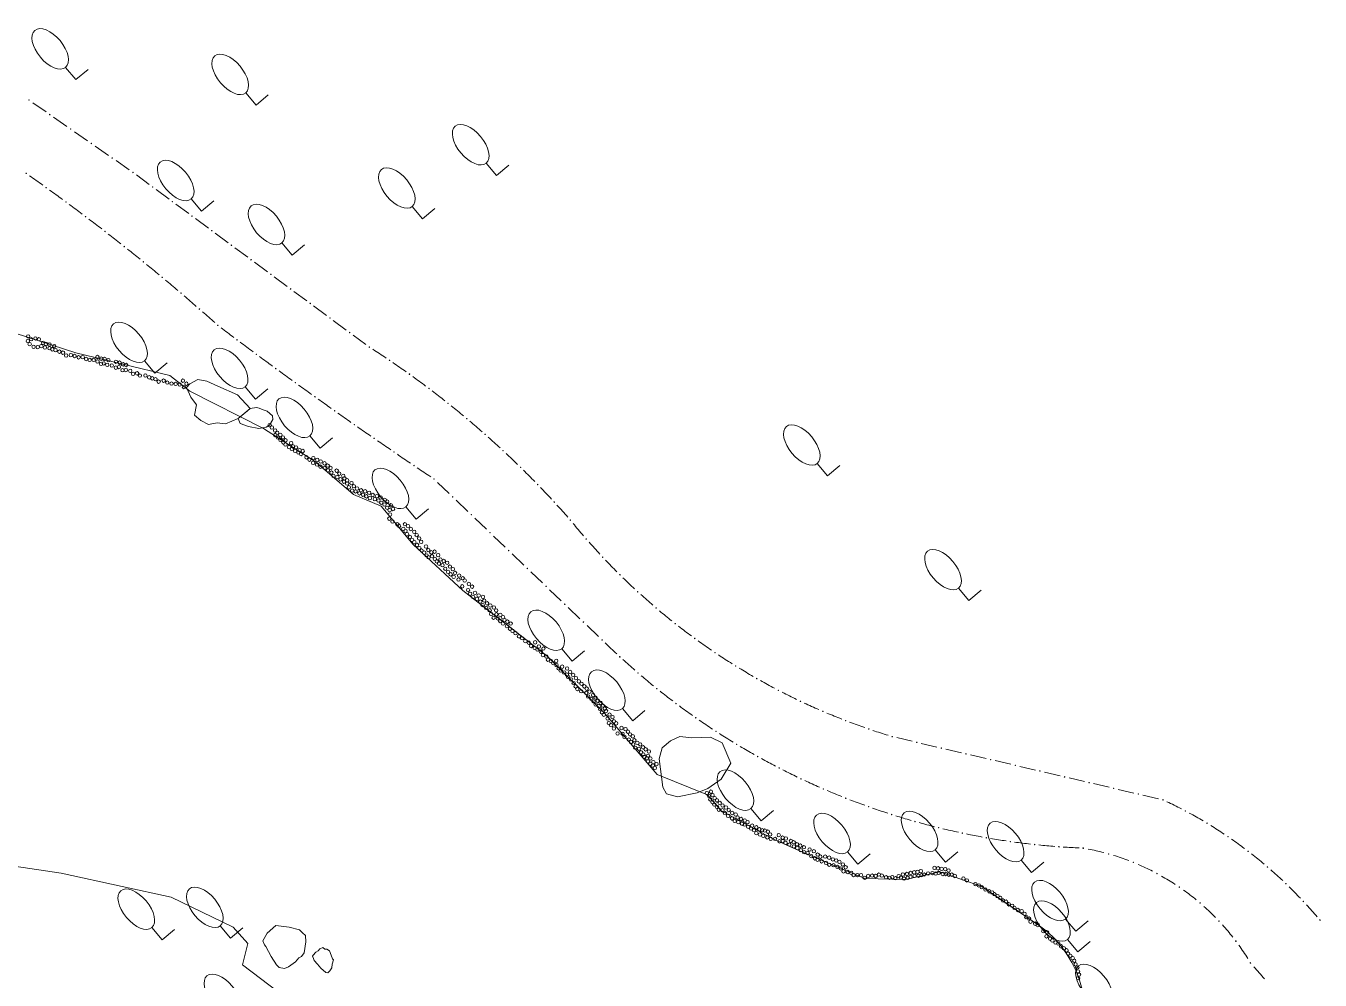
# Model space of a CAD drawing. Header units: metres. Extents: x -10443 to -4073, y -33280 to -26846.
# Drawn here: x -7841.18 to -7800.88, y -29475.25 to -29445.53 of the extents above; entities that cross this region are included whole.
import ezdxf

# ---------------------------------------------------------------- set-up
doc = ezdxf.new("R2010")
doc.units = ezdxf.units.M
doc.header["$MEASUREMENT"] = 0
doc.linetypes.add('CONTINUOUS_1', pattern=[0])
doc.linetypes.add('CONTINUOUS_2', pattern=[0])
for name, color, linetype, lineweight in [('園路', 241, 'CONTINUOUS_2', 18), ('木', 254, 'CONTINUOUS_2', 18), ('木材', 241, 'CONTINUOUS_2', 18), ('石', 241, 'CONTINUOUS_2', 18), ('護岸', 241, 'CONTINUOUS_2', 18)]:
    doc.layers.add(name, color=color, linetype=linetype, lineweight=lineweight)

msp = doc.modelspace()

# ---------------------------------------------------------------- hatches: boundary and pattern name
at = {"layer": '園路', "linetype": 'CONTINUOUS_1', "lineweight": 18}
for points in [[(-7841.077, -29447.844, 1), (-7841.092, -29447.844, 1)], [(-7840.429, -29448.295, 1), (-7840.444, -29448.295, 1)], [(-7839.782, -29448.746, 1), (-7839.797, -29448.746, 1)], [(-7839.134, -29449.197, 1), (-7839.149, -29449.197, 1)], [(-7838.487, -29449.648, 1), (-7838.502, -29449.648, 1)], [(-7841.166, -29450.129, 1), (-7841.181, -29450.129, 1)], [(-7837.839, -29450.099, 1), (-7837.854, -29450.099, 1)], [(-7840.544, -29450.57, 1), (-7840.559, -29450.57, 1)], [(-7837.226, -29450.553, 1), (-7837.241, -29450.553, 1)], [(-7839.928, -29451.018, 1), (-7839.943, -29451.018, 1)], [(-7836.613, -29451.006, 1), (-7836.628, -29451.006, 1)], [(-7839.317, -29451.473, 1), (-7839.332, -29451.473, 1)], [(-7836, -29451.459, 1), (-7836.015, -29451.459, 1)], [(-7838.712, -29451.936, 1), (-7838.727, -29451.936, 1)], [(-7835.386, -29451.912, 1), (-7835.401, -29451.912, 1)], [(-7838.112, -29452.406, 1), (-7838.127, -29452.406, 1)], [(-7834.773, -29452.365, 1), (-7834.788, -29452.365, 1)], [(-7837.518, -29452.882, 1), (-7837.533, -29452.882, 1)], [(-7834.16, -29452.818, 1), (-7834.175, -29452.818, 1)], [(-7833.547, -29453.271, 1), (-7833.562, -29453.271, 1)], [(-7836.93, -29453.366, 1), (-7836.945, -29453.366, 1)], [(-7832.934, -29453.724, 1), (-7832.949, -29453.724, 1)], [(-7836.347, -29453.857, 1), (-7836.362, -29453.857, 1)], [(-7835.77, -29454.354, 1), (-7835.785, -29454.354, 1)], [(-7832.32, -29454.178, 1), (-7832.335, -29454.178, 1)], [(-7835.199, -29454.859, 1), (-7835.214, -29454.859, 1)], [(-7831.707, -29454.631, 1), (-7831.722, -29454.631, 1)], [(-7834.599, -29455.311, 1), (-7834.614, -29455.311, 1)], [(-7831.094, -29455.084, 1), (-7831.109, -29455.084, 1)], [(-7833.997, -29455.76, 1), (-7834.012, -29455.76, 1)], [(-7830.481, -29455.537, 1), (-7830.496, -29455.537, 1)], [(-7829.851, -29455.95, 1), (-7829.866, -29455.95, 1)], [(-7833.392, -29456.205, 1), (-7833.407, -29456.205, 1)], [(-7829.232, -29456.38, 1), (-7829.247, -29456.38, 1)], [(-7832.785, -29456.647, 1), (-7832.8, -29456.647, 1)], [(-7828.624, -29456.826, 1), (-7828.639, -29456.826, 1)], [(-7832.175, -29457.085, 1), (-7832.19, -29457.085, 1)], [(-7828.029, -29457.287, 1), (-7828.044, -29457.287, 1)], [(-7831.563, -29457.52, 1), (-7831.578, -29457.52, 1)], [(-7827.445, -29457.763, 1), (-7827.46, -29457.763, 1)], [(-7830.948, -29457.952, 1), (-7830.963, -29457.952, 1)], [(-7830.331, -29458.38, 1), (-7830.346, -29458.38, 1)], [(-7826.874, -29458.255, 1), (-7826.889, -29458.255, 1)], [(-7829.712, -29458.805, 1), (-7829.727, -29458.805, 1)], [(-7826.315, -29458.761, 1), (-7826.33, -29458.761, 1)], [(-7829.09, -29459.226, 1), (-7829.105, -29459.226, 1)], [(-7825.771, -29459.281, 1), (-7825.786, -29459.281, 1)], [(-7828.465, -29459.643, 1), (-7828.48, -29459.643, 1)], [(-7827.884, -29460.201, 1), (-7827.899, -29460.201, 1)], [(-7825.239, -29459.816, 1), (-7825.254, -29459.816, 1)], [(-7824.722, -29460.364, 1), (-7824.737, -29460.364, 1)], [(-7827.302, -29460.758, 1), (-7827.317, -29460.758, 1)], [(-7824.219, -29460.925, 1), (-7824.234, -29460.925, 1)], [(-7826.72, -29461.315, 1), (-7826.735, -29461.315, 1)], [(-7823.727, -29461.512, 1), (-7823.742, -29461.512, 1)], [(-7826.139, -29461.872, 1), (-7826.154, -29461.872, 1)], [(-7823.213, -29462.08, 1), (-7823.228, -29462.08, 1)], [(-7825.557, -29462.43, 1), (-7825.572, -29462.43, 1)], [(-7822.678, -29462.628, 1), (-7822.693, -29462.628, 1)], [(-7824.976, -29462.987, 1), (-7824.991, -29462.987, 1)], [(-7822.123, -29463.156, 1), (-7822.138, -29463.156, 1)], [(-7824.394, -29463.544, 1), (-7824.409, -29463.544, 1)], [(-7821.548, -29463.663, 1), (-7821.563, -29463.663, 1)], [(-7823.812, -29464.102, 1), (-7823.827, -29464.102, 1)], [(-7820.955, -29464.148, 1), (-7820.97, -29464.148, 1)], [(-7820.344, -29464.611, 1), (-7820.359, -29464.611, 1)], [(-7823.231, -29464.659, 1), (-7823.246, -29464.659, 1)], [(-7822.68, -29465.182, 1), (-7822.695, -29465.182, 1)], [(-7819.717, -29465.05, 1), (-7819.732, -29465.05, 1)], [(-7822.113, -29465.686, 1), (-7822.128, -29465.686, 1)], [(-7819.073, -29465.466, 1), (-7819.088, -29465.466, 1)], [(-7821.529, -29466.171, 1), (-7821.544, -29466.171, 1)], [(-7818.414, -29465.857, 1), (-7818.429, -29465.857, 1)], [(-7817.742, -29466.224, 1), (-7817.757, -29466.224, 1)], [(-7820.93, -29466.636, 1), (-7820.945, -29466.636, 1)], [(-7817.055, -29466.565, 1), (-7817.07, -29466.565, 1)], [(-7816.357, -29466.88, 1), (-7816.372, -29466.88, 1)], [(-7820.315, -29467.08, 1), (-7820.33, -29467.08, 1)], [(-7815.647, -29467.169, 1), (-7815.662, -29467.169, 1)], [(-7814.927, -29467.431, 1), (-7814.942, -29467.431, 1)], [(-7819.685, -29467.504, 1), (-7819.7, -29467.504, 1)], [(-7814.198, -29467.666, 1), (-7814.213, -29467.666, 1)], [(-7813.432, -29467.845, 1), (-7813.447, -29467.845, 1)], [(-7819.042, -29467.907, 1), (-7819.057, -29467.907, 1)], [(-7812.665, -29468.024, 1), (-7812.68, -29468.024, 1)], [(-7811.899, -29468.203, 1), (-7811.914, -29468.203, 1)], [(-7818.385, -29468.287, 1), (-7818.4, -29468.287, 1)], [(-7817.716, -29468.646, 1), (-7817.731, -29468.646, 1)], [(-7811.132, -29468.382, 1), (-7811.147, -29468.382, 1)], [(-7810.366, -29468.561, 1), (-7810.381, -29468.561, 1)], [(-7817.036, -29468.982, 1), (-7817.051, -29468.982, 1)], [(-7809.599, -29468.74, 1), (-7809.614, -29468.74, 1)], [(-7808.833, -29468.919, 1), (-7808.848, -29468.919, 1)], [(-7816.344, -29469.295, 1), (-7816.359, -29469.295, 1)], [(-7808.066, -29469.098, 1), (-7808.081, -29469.098, 1)], [(-7807.3, -29469.277, 1), (-7807.315, -29469.277, 1)], [(-7806.533, -29469.456, 1), (-7806.548, -29469.456, 1)], [(-7815.643, -29469.585, 1), (-7815.658, -29469.585, 1)], [(-7814.932, -29469.85, 1), (-7814.947, -29469.85, 1)], [(-7805.767, -29469.635, 1), (-7805.782, -29469.635, 1)], [(-7814.213, -29470.093, 1), (-7814.228, -29470.093, 1)], [(-7805.072, -29469.98, 1), (-7805.087, -29469.98, 1)], [(-7813.486, -29470.31, 1), (-7813.501, -29470.31, 1)], [(-7812.752, -29470.504, 1), (-7812.767, -29470.504, 1)], [(-7812.012, -29470.672, 1), (-7812.027, -29470.672, 1)], [(-7804.396, -29470.362, 1), (-7804.411, -29470.362, 1)], [(-7811.267, -29470.816, 1), (-7811.282, -29470.816, 1)], [(-7810.518, -29470.935, 1), (-7810.533, -29470.935, 1)], [(-7809.764, -29471.028, 1), (-7809.779, -29471.028, 1)], [(-7803.744, -29470.782, 1), (-7803.759, -29470.782, 1)], [(-7809.009, -29471.097, 1), (-7809.024, -29471.097, 1)], [(-7808.251, -29471.14, 1), (-7808.266, -29471.14, 1)], [(-7807.457, -29471.32, 1), (-7807.472, -29471.32, 1)], [(-7803.115, -29471.236, 1), (-7803.13, -29471.236, 1)], [(-7806.687, -29471.584, 1), (-7806.702, -29471.584, 1)], [(-7802.513, -29471.725, 1), (-7802.528, -29471.725, 1)], [(-7805.95, -29471.931, 1), (-7805.965, -29471.931, 1)], [(-7801.938, -29472.247, 1), (-7801.953, -29472.247, 1)], [(-7805.255, -29472.354, 1), (-7805.27, -29472.354, 1)], [(-7804.609, -29472.85, 1), (-7804.624, -29472.85, 1)], [(-7801.394, -29472.8, 1), (-7801.409, -29472.8, 1)], [(-7804.02, -29473.413, 1), (-7804.035, -29473.413, 1)], [(-7800.88, -29473.381, 1), (-7800.895, -29473.381, 1)], [(-7803.496, -29474.036, 1), (-7803.511, -29474.036, 1)], [(-7803.042, -29474.711, 1), (-7803.057, -29474.711, 1)]]:
    msp.add_hatch(color=241, dxfattribs=at).paths.add_polyline_path(points, flags=0)

# ---------------------------------------------------------------- linework, layer by layer
at = {"layer": '園路', "color": 1, "linetype": 'CONTINUOUS_1', "lineweight": 18}
for p, q in [((-7840.556, -29448.212), (-7840.966, -29447.926)), ((-7839.908, -29448.663), (-7840.318, -29448.378)), ((-7839.261, -29449.115), (-7839.671, -29448.829)), ((-7838.613, -29449.566), (-7839.023, -29449.28)), ((-7837.965, -29450.017), (-7838.376, -29449.731)), ((-7837.339, -29450.475), (-7837.741, -29450.177)), ((-7836.726, -29450.928), (-7837.128, -29450.631)), ((-7836.113, -29451.381), (-7836.515, -29451.084)), ((-7835.499, -29451.834), (-7835.902, -29451.537)), ((-7834.886, -29452.287), (-7835.288, -29451.99)), ((-7834.273, -29452.74), (-7834.675, -29452.443)), ((-7833.66, -29453.193), (-7834.062, -29452.896)), ((-7833.047, -29453.646), (-7833.449, -29453.349)), ((-7832.433, -29454.1), (-7832.836, -29453.802)), ((-7831.82, -29454.553), (-7832.222, -29454.255)), ((-7831.207, -29455.006), (-7831.609, -29454.709)), ((-7830.594, -29455.459), (-7830.996, -29455.162)), ((-7828.002, -29460.095), (-7828.363, -29459.749)), ((-7827.42, -29460.652), (-7827.781, -29460.306)), ((-7826.838, -29461.209), (-7827.199, -29460.864)), ((-7826.257, -29461.767), (-7826.618, -29461.421)), ((-7825.675, -29462.324), (-7826.036, -29461.978)), ((-7825.093, -29462.881), (-7825.454, -29462.536)), ((-7824.512, -29463.439), (-7824.873, -29463.093)), ((-7823.93, -29463.996), (-7824.291, -29463.65)), ((-7823.348, -29464.553), (-7823.709, -29464.207)), ((-7813.579, -29467.812), (-7814.066, -29467.698)), ((-7812.812, -29467.991), (-7813.299, -29467.877)), ((-7812.046, -29468.17), (-7812.533, -29468.056)), ((-7811.279, -29468.349), (-7811.766, -29468.235)), ((-7810.513, -29468.528), (-7811, -29468.414)), ((-7809.746, -29468.707), (-7810.233, -29468.594)), ((-7808.98, -29468.886), (-7809.467, -29468.773)), ((-7808.213, -29469.065), (-7808.7, -29468.952)), ((-7807.447, -29469.244), (-7807.934, -29469.131)), ((-7806.68, -29469.424), (-7807.167, -29469.31)), ((-7805.914, -29469.603), (-7806.401, -29469.489))]:
    msp.add_line(p, q, dxfattribs=at)
for centre in [(-7841.084, -29447.844), (-7840.437, -29448.295), (-7839.789, -29448.746), (-7839.142, -29449.197), (-7838.494, -29449.648), (-7841.173, -29450.129), (-7837.847, -29450.099), (-7840.552, -29450.57), (-7837.234, -29450.553), (-7839.936, -29451.018), (-7836.62, -29451.006), (-7839.325, -29451.473), (-7836.007, -29451.459), (-7838.72, -29451.936), (-7835.394, -29451.912), (-7838.12, -29452.406), (-7834.781, -29452.365), (-7837.526, -29452.882), (-7834.168, -29452.818), (-7833.554, -29453.271), (-7836.937, -29453.366), (-7832.941, -29453.724), (-7836.354, -29453.857), (-7835.777, -29454.354), (-7832.328, -29454.178), (-7835.206, -29454.859), (-7831.715, -29454.631), (-7834.607, -29455.311), (-7831.101, -29455.084), (-7834.004, -29455.76), (-7830.488, -29455.537), (-7829.858, -29455.95), (-7833.4, -29456.205), (-7829.239, -29456.38), (-7832.792, -29456.647), (-7828.632, -29456.826), (-7832.183, -29457.085), (-7828.036, -29457.287), (-7831.57, -29457.52), (-7827.452, -29457.763), (-7830.956, -29457.952), (-7830.339, -29458.38), (-7826.881, -29458.255), (-7829.719, -29458.805), (-7826.323, -29458.761), (-7829.097, -29459.226), (-7825.778, -29459.281), (-7828.473, -29459.643), (-7827.891, -29460.201), (-7825.247, -29459.816), (-7824.73, -29460.364), (-7827.31, -29460.758), (-7824.227, -29460.925), (-7826.728, -29461.315), (-7823.734, -29461.512), (-7826.146, -29461.872), (-7823.22, -29462.08), (-7825.565, -29462.43), (-7822.685, -29462.628), (-7824.983, -29462.987), (-7822.13, -29463.156), (-7824.401, -29463.544), (-7821.556, -29463.663), (-7823.82, -29464.102), (-7820.963, -29464.148), (-7820.352, -29464.611), (-7823.238, -29464.659), (-7822.688, -29465.182), (-7819.724, -29465.05), (-7822.121, -29465.686), (-7819.081, -29465.466), (-7821.537, -29466.171), (-7818.422, -29465.857), (-7817.749, -29466.224), (-7820.937, -29466.636), (-7817.063, -29466.565), (-7816.365, -29466.88), (-7820.322, -29467.08), (-7815.655, -29467.169), (-7814.935, -29467.431), (-7819.693, -29467.504), (-7814.206, -29467.666), (-7813.439, -29467.845), (-7819.049, -29467.907), (-7812.673, -29468.024), (-7811.906, -29468.203), (-7818.393, -29468.287), (-7817.724, -29468.646), (-7811.14, -29468.382), (-7810.373, -29468.561), (-7817.043, -29468.982), (-7809.607, -29468.74), (-7808.84, -29468.919), (-7816.352, -29469.295), (-7808.074, -29469.098), (-7807.307, -29469.277), (-7806.541, -29469.456), (-7815.65, -29469.585), (-7814.94, -29469.85), (-7805.774, -29469.635), (-7814.22, -29470.093), (-7805.079, -29469.98), (-7813.493, -29470.31), (-7812.76, -29470.504), (-7812.02, -29470.672), (-7804.404, -29470.362), (-7811.275, -29470.816), (-7810.525, -29470.935), (-7809.772, -29471.028), (-7803.751, -29470.782), (-7809.016, -29471.097), (-7808.258, -29471.14), (-7807.464, -29471.32), (-7803.123, -29471.236), (-7806.694, -29471.584), (-7802.52, -29471.725), (-7805.957, -29471.931), (-7801.946, -29472.247), (-7805.262, -29472.354), (-7804.616, -29472.85), (-7801.401, -29472.8), (-7804.028, -29473.413), (-7800.888, -29473.381), (-7803.503, -29474.036), (-7803.049, -29474.711)]:
    msp.add_circle(centre, 0.0075, dxfattribs=at)
for centre, radius, start, end in [((-7878.085, -29502.831), 64.343, 54.43095, 54.87619), ((-7878.085, -29502.831), 64.343, 53.75255, 54.19779), ((-7878.085, -29502.831), 64.343, 53.07416, 53.5194), ((-7878.085, -29502.831), 64.343, 52.39576, 52.841), ((-7878.085, -29502.831), 64.343, 51.71737, 52.16261), ((-7878.085, -29502.831), 64.343, 51.03897, 51.48421), ((-7878.085, -29502.831), 64.343, 50.36057, 50.80581), ((-7878.085, -29502.831), 64.343, 49.68218, 50.12742), ((-7878.085, -29502.831), 64.343, 49.00378, 49.44902), ((-7878.085, -29502.831), 64.343, 48.32539, 48.77063), ((-7754.865, -29348.925), 132.954, 232.87697, 233.09244), ((-7754.865, -29348.925), 132.954, 233.20063, 233.4161), ((-7846.119, -29480.033), 29.058, 56.2236, 57.2094), ((-7754.865, -29348.925), 132.954, 233.52429, 233.73976), ((-7846.119, -29480.033), 29.058, 54.7378, 55.7237), ((-7754.865, -29348.925), 132.954, 233.84794, 234.06342), ((-7846.119, -29480.033), 29.058, 53.2521, 54.238), ((-7754.865, -29348.925), 132.954, 234.1716, 234.38708), ((-7846.119, -29480.033), 29.058, 51.7664, 52.7523), ((-7754.865, -29348.925), 132.954, 234.49526, 234.71074), ((-7846.119, -29480.033), 29.058, 50.2807, 51.2665), ((-7754.865, -29348.925), 132.954, 234.81892, 235.0344), ((-7754.865, -29348.925), 132.954, 235.14258, 235.35805), ((-7846.119, -29480.033), 29.058, 48.7949, 49.7808), ((-7754.865, -29348.925), 132.954, 235.46624, 235.68171), ((-7846.119, -29480.033), 29.058, 47.3092, 48.2951), ((-7754.865, -29348.925), 132.954, 235.7899, 236.00537), ((-7846.119, -29480.033), 29.058, 45.8235, 46.8094), ((-7754.865, -29348.925), 132.954, 236.11356, 236.32903), ((-7846.119, -29480.033), 29.058, 44.3378, 45.3236), ((-7846.119, -29480.033), 29.058, 42.852, 43.8379), ((-7846.119, -29480.033), 29.058, 41.3663, 42.3522), ((-7808.289, -29448.05), 20.488, 219.3036, 220.7019), ((-7808.289, -29448.05), 20.488, 221.4464, 222.8446), ((-7808.289, -29448.05), 20.488, 223.5891, 224.9874), ((-7808.289, -29448.05), 20.488, 225.7319, 227.1302), ((-7808.289, -29448.05), 20.488, 227.8747, 229.273), ((-7808.289, -29448.05), 20.488, 230.0175, 231.4158), ((-7808.289, -29448.05), 20.488, 232.1603, 233.5585), ((-7807.354, -29448.497), 22.66, 225.8243, 227.0885), ((-7808.289, -29448.05), 20.488, 234.303, 235.7013), ((-7807.354, -29448.497), 22.66, 227.7432, 229.0074), ((-7808.289, -29448.05), 20.488, 236.4458, 237.8441), ((-7807.354, -29448.497), 22.66, 229.6621, 230.9263), ((-7808.289, -29448.05), 20.488, 238.5886, 239.9869), ((-7808.289, -29448.05), 20.488, 240.7314, 242.1297), ((-7807.354, -29448.497), 22.66, 231.581, 232.8453), ((-7808.289, -29448.05), 20.488, 242.8742, 244.2724), ((-7808.289, -29448.05), 20.488, 245.0169, 246.4152), ((-7807.354, -29448.497), 22.66, 233.5, 234.7642), ((-7808.289, -29448.05), 20.488, 247.1597, 248.558), ((-7807.354, -29448.497), 22.66, 235.4189, 236.6831), ((-7808.289, -29448.05), 20.488, 249.3025, 250.7008), ((-7807.354, -29448.497), 22.66, 237.3378, 238.6021), ((-7808.289, -29448.05), 20.488, 251.4453, 252.8436), ((-7807.354, -29448.497), 22.66, 239.2568, 240.521), ((-7807.354, -29448.497), 22.66, 241.1757, 242.4399), ((-7807.354, -29448.497), 22.66, 243.0946, 244.3588), ((-7807.354, -29448.497), 22.66, 245.0135, 246.2778), ((-7807.354, -29448.497), 22.66, 246.9325, 248.1967), ((-7807.354, -29448.497), 22.66, 248.8514, 250.1156), ((-7811.643, -29482.351), 14.005, 62.6127, 64.6582), ((-7807.354, -29448.497), 22.66, 250.7703, 252.0346), ((-7807.354, -29448.497), 22.66, 252.6893, 253.9535), ((-7811.643, -29482.351), 14.005, 59.438, 61.4836), ((-7807.354, -29448.497), 22.66, 254.6082, 255.8724), ((-7807.354, -29448.497), 22.66, 256.5271, 257.7913), ((-7811.643, -29482.351), 14.005, 56.2634, 58.3089), ((-7807.354, -29448.497), 22.66, 258.446, 259.7103), ((-7807.354, -29448.497), 22.66, 260.365, 261.6292), ((-7807.354, -29448.497), 22.66, 262.2839, 263.5481), ((-7807.354, -29448.497), 22.66, 264.2028, 265.467), ((-7811.643, -29482.351), 14.005, 53.0887, 55.1343), ((-7807.354, -29448.497), 22.66, 266.1217, 267.386), ((-7809.527, -29478.575), 7.542, 75.3227, 79.1209), ((-7809.527, -29478.575), 7.542, 69.1347, 72.9329), ((-7811.643, -29482.351), 14.005, 49.9141, 51.9596), ((-7809.527, -29478.575), 7.542, 62.9467, 66.7449), ((-7811.643, -29482.351), 14.005, 46.7394, 48.785), ((-7809.527, -29478.575), 7.542, 56.7587, 60.5569), ((-7809.527, -29478.575), 7.542, 50.5707, 54.3689), ((-7811.643, -29482.351), 14.005, 43.5648, 45.6103), ((-7809.527, -29478.575), 7.542, 44.3826, 48.1809), ((-7811.643, -29482.351), 14.005, 40.3901, 42.4357), ((-7809.527, -29478.575), 7.542, 38.1946, 41.9929), ((-7809.527, -29478.575), 7.542, 32.0066, 35.8048), ((-7813.067, -29483.85), 13.56, 39.5691, 41.6817)]:
    msp.add_arc(centre, radius, start, end, dxfattribs=at)
at = {"layer": '木', "color": 1, "linetype": 'CONTINUOUS_1', "lineweight": 18}
for p, q in [((-7839.623, -29447.209), (-7839.944, -29446.826)), ((-7839.24, -29446.888), (-7839.623, -29447.209)), ((-7834.016, -29448.004), (-7834.338, -29447.621)), ((-7833.633, -29447.682), (-7834.016, -29448.004)), ((-7826.526, -29450.193), (-7826.848, -29449.81)), ((-7826.143, -29449.872), (-7826.526, -29450.193)), ((-7835.714, -29451.307), (-7836.036, -29450.924)), ((-7835.331, -29450.986), (-7835.714, -29451.307)), ((-7828.828, -29451.542), (-7829.149, -29451.159)), ((-7828.444, -29451.221), (-7828.828, -29451.542)), ((-7832.886, -29452.675), (-7833.208, -29452.292)), ((-7832.503, -29452.354), (-7832.886, -29452.675)), ((-7837.166, -29456.346), (-7837.487, -29455.963)), ((-7836.783, -29456.025), (-7837.166, -29456.346)), ((-7834.034, -29457.158), (-7834.356, -29456.775)), ((-7833.651, -29456.836), (-7834.034, -29457.158)), ((-7832.017, -29458.684), (-7832.338, -29458.301)), ((-7831.634, -29458.363), (-7832.017, -29458.684)), ((-7816.217, -29459.546), (-7816.538, -29459.163)), ((-7815.834, -29459.225), (-7816.217, -29459.546)), ((-7829.027, -29460.895), (-7829.348, -29460.512)), ((-7828.644, -29460.574), (-7829.027, -29460.895)), ((-7811.817, -29463.426), (-7812.138, -29463.043)), ((-7811.434, -29463.105), (-7811.817, -29463.426)), ((-7824.175, -29465.312), (-7824.496, -29464.929)), ((-7823.792, -29464.991), (-7824.175, -29465.312)), ((-7822.287, -29467.177), (-7822.609, -29466.794)), ((-7821.904, -29466.856), (-7822.287, -29467.177)), ((-7818.282, -29470.291), (-7818.604, -29469.908)), ((-7817.899, -29469.97), (-7818.282, -29470.291)), ((-7815.274, -29471.64), (-7815.596, -29471.257)), ((-7814.891, -29471.319), (-7815.274, -29471.64)), ((-7812.548, -29471.572), (-7812.87, -29471.189)), ((-7812.165, -29471.25), (-7812.548, -29471.572)), ((-7809.871, -29471.894), (-7810.193, -29471.511)), ((-7809.488, -29471.572), (-7809.871, -29471.894)), ((-7808.488, -29473.729), (-7808.809, -29473.346)), ((-7808.105, -29473.408), (-7808.488, -29473.729)), ((-7836.942, -29473.998), (-7837.263, -29473.615)), ((-7836.559, -29473.676), (-7836.942, -29473.998)), ((-7834.806, -29473.942), (-7835.128, -29473.559)), ((-7834.423, -29473.62), (-7834.806, -29473.942)), ((-7808.426, -29474.364), (-7808.748, -29473.981)), ((-7808.043, -29474.042), (-7808.426, -29474.364))]:
    msp.add_line(p, q, dxfattribs=at)
for centre in [(-7840.426, -29446.251), (-7834.82, -29447.046), (-7827.33, -29449.236), (-7836.518, -29450.35), (-7829.631, -29450.584), (-7833.69, -29451.718), (-7837.969, -29455.389), (-7834.838, -29456.2), (-7832.82, -29457.727), (-7817.02, -29458.588), (-7829.83, -29459.938), (-7812.621, -29462.469), (-7824.979, -29464.354), (-7823.091, -29466.22), (-7819.086, -29469.334), (-7816.078, -29470.683), (-7813.352, -29470.614), (-7810.675, -29470.936), (-7835.61, -29472.984), (-7809.291, -29472.772), (-7837.745, -29473.04), (-7809.23, -29473.406), (-7807.922, -29475.381), (-7835.061, -29475.692)]:
    msp.add_ellipse(centre, major_axis=(-0.482, 0.575), ratio=0.533333, dxfattribs=at)
at = {"layer": '木材', "color": 4, "linetype": 'CONTINUOUS_2', "lineweight": 18}
for centre in [(-7841.123, -29455.35), (-7841.112, -29455.204), (-7841.018, -29455.293), (-7840.886, -29455.267), (-7840.777, -29455.292), (-7840.648, -29455.403), (-7841.065, -29455.447), (-7840.943, -29455.528), (-7840.813, -29455.54), (-7840.703, -29455.507), (-7840.591, -29455.55), (-7840.56, -29455.435), (-7840.448, -29455.574), (-7840.448, -29455.455), (-7840.36, -29455.606), (-7840.299, -29455.506), (-7840.259, -29455.634), (-7840.141, -29455.679), (-7840.027, -29455.709), (-7839.927, -29455.798), (-7839.783, -29455.789), (-7839.667, -29455.813), (-7839.54, -29455.855), (-7839.413, -29455.85), (-7839.305, -29455.908), (-7839.196, -29455.937), (-7839.073, -29455.936), (-7838.955, -29455.845), (-7838.952, -29455.987), (-7838.84, -29456.059), (-7838.837, -29455.898), (-7838.758, -29456.046), (-7838.73, -29455.908), (-7838.65, -29456.09), (-7838.612, -29455.943), (-7838.508, -29456.109), (-7838.383, -29456.177), (-7838.38, -29455.994), (-7838.286, -29456.159), (-7838.265, -29456.021), (-7838.158, -29456.075), (-7838.065, -29456.094), (-7838.173, -29456.259), (-7838.069, -29456.253), (-7837.933, -29456.276), (-7837.845, -29456.369), (-7837.722, -29456.354), (-7837.632, -29456.424), (-7837.461, -29456.421), (-7837.345, -29456.48), (-7837.248, -29456.511), (-7837.146, -29456.539), (-7837.049, -29456.613), (-7836.893, -29456.581), (-7836.292, -29456.584), (-7836.781, -29456.642), (-7836.649, -29456.673), (-7836.519, -29456.684), (-7836.392, -29456.701), (-7836.261, -29456.782), (-7836.183, -29456.676), (-7833.592, -29457.967), (-7833.524, -29458.041), (-7833.419, -29458.135), (-7833.359, -29458.205), (-7833.418, -29458.275), (-7833.331, -29458.355), (-7833.26, -29458.269), (-7833.256, -29458.427), (-7833.178, -29458.349), (-7833.167, -29458.502), (-7833.097, -29458.572), (-7833.096, -29458.439), (-7832.922, -29458.53), (-7832.868, -29458.627), (-7832.984, -29458.652), (-7832.901, -29458.707), (-7832.798, -29458.77), (-7832.768, -29458.662), (-7832.696, -29458.82), (-7832.659, -29458.746), (-7832.615, -29458.866), (-7832.562, -29458.774), (-7832.446, -29458.969), (-7832.354, -29459.041), (-7832.231, -29458.993), (-7832.11, -29459.047), (-7832.24, -29459.141), (-7832.117, -29459.196), (-7832.009, -29459.259), (-7832.002, -29459.1), (-7831.885, -29459.158), (-7831.877, -29459.301), (-7831.786, -29459.226), (-7831.777, -29459.375), (-7831.695, -29459.3), (-7831.668, -29459.444), (-7831.505, -29459.384), (-7831.607, -29459.547), (-7831.485, -29459.586), (-7831.424, -29459.478), (-7831.387, -29459.655), (-7831.299, -29459.546), (-7831.28, -29459.727), (-7831.263, -29459.623), (-7831.179, -29459.788), (-7831.177, -29459.687), (-7831.044, -29459.772), (-7831.126, -29459.904), (-7831.022, -29460.006), (-7830.971, -29459.871), (-7830.915, -29460.031), (-7830.871, -29459.939), (-7830.798, -29460.09), (-7830.747, -29459.994), (-7830.687, -29460.131), (-7830.616, -29460.027), (-7830.58, -29460.185), (-7830.494, -29460.072), (-7830.472, -29460.241), (-7830.383, -29460.142), (-7830.252, -29460.18), (-7830.134, -29460.22), (-7830.316, -29460.271), (-7830.205, -29460.315), (-7830.115, -29460.385), (-7830.016, -29460.439), (-7830.01, -29460.292), (-7829.932, -29460.539), (-7829.929, -29460.351), (-7829.853, -29460.615), (-7829.813, -29460.465), (-7829.752, -29460.581), (-7829.868, -29460.879), (-7829.845, -29460.75), (-7829.766, -29460.967), (-7829.617, -29461.055), (-7829.379, -29461.053), (-7829.562, -29461.109), (-7829.428, -29461.195), (-7829.36, -29461.263), (-7829.315, -29461.362), (-7829.283, -29461.112), (-7829.224, -29461.448), (-7829.195, -29461.202), (-7829.09, -29461.289), (-7829.013, -29461.391), (-7829.16, -29461.54), (-7829.086, -29461.612), (-7829.003, -29461.696), (-7828.937, -29461.495), (-7828.932, -29461.795), (-7828.873, -29461.6), (-7828.723, -29461.746), (-7828.652, -29461.854), (-7828.861, -29461.874), (-7828.781, -29461.937), (-7828.707, -29462.024), (-7828.644, -29462.082), (-7828.557, -29461.929), (-7828.535, -29462.05), (-7828.455, -29461.908), (-7828.448, -29462.135), (-7828.388, -29462.207), (-7828.344, -29462.017), (-7828.275, -29462.151), (-7828.173, -29462.197), (-7828.063, -29462.252), (-7828.315, -29462.28), (-7828.21, -29462.331), (-7828.124, -29462.44), (-7828.035, -29462.534), (-7827.978, -29462.372), (-7827.954, -29462.614), (-7827.888, -29462.451), (-7827.818, -29462.568), (-7827.691, -29462.653), (-7827.86, -29462.692), (-7827.711, -29462.777), (-7827.594, -29462.987), (-7827.579, -29462.734), (-7827.52, -29462.804), (-7827.388, -29462.912), (-7827.287, -29462.997), (-7827.413, -29463.104), (-7827.349, -29463.218), (-7827.255, -29463.321), (-7827.196, -29463.19), (-7827.137, -29463.377), (-7827.082, -29463.271), (-7827.032, -29463.461), (-7826.951, -29463.313), (-7826.909, -29463.43), (-7826.958, -29463.571), (-7826.849, -29463.659), (-7826.823, -29463.516), (-7826.74, -29463.735), (-7826.721, -29463.583), (-7826.693, -29463.85), (-7826.608, -29463.647), (-7826.539, -29463.737), (-7826.531, -29463.858), (-7826.408, -29463.873), (-7826.618, -29463.965), (-7826.489, -29463.986), (-7826.412, -29464.067), (-7826.325, -29464.143), (-7826.324, -29463.946), (-7826.28, -29464.037), (-7826.202, -29464.228), (-7826.19, -29464.086), (-7826.086, -29464.147), (-7826.109, -29464.305), (-7826.028, -29464.371), (-7825.935, -29464.446), (-7825.826, -29464.547), (-7825.727, -29464.603), (-7825.629, -29464.693), (-7825.523, -29464.742), (-7825.451, -29464.847), (-7825.342, -29464.904), (-7825.324, -29464.729), (-7825.253, -29464.954), (-7825.209, -29464.861), (-7825.15, -29465.021), (-7825.066, -29464.926), (-7825.083, -29465.129), (-7824.974, -29465.171), (-7824.924, -29465.272), (-7824.837, -29465.309), (-7824.758, -29465.378), (-7824.668, -29465.306), (-7824.659, -29465.441), (-7824.483, -29465.489), (-7824.591, -29465.542), (-7824.531, -29465.611), (-7824.425, -29465.669), (-7824.339, -29465.737), (-7824.33, -29465.546), (-7824.296, -29465.812), (-7824.235, -29465.655), (-7824.206, -29465.888), (-7824.141, -29465.746), (-7824.054, -29465.846), (-7824.124, -29466), (-7824.062, -29466.102), (-7824.01, -29466.183), (-7823.965, -29465.945), (-7823.89, -29466.254), (-7823.881, -29466.021), (-7823.793, -29466.1), (-7823.719, -29466.172), (-7823.632, -29466.266), (-7823.732, -29466.307), (-7823.672, -29466.418), (-7823.574, -29466.493), (-7823.516, -29466.374), (-7823.506, -29466.571), (-7823.443, -29466.452), (-7823.439, -29466.667), (-7823.376, -29466.546), (-7823.286, -29466.614), (-7823.214, -29466.7), (-7823.345, -29466.718), (-7823.299, -29466.809), (-7823.244, -29466.911), (-7823.185, -29466.984), (-7823.157, -29466.796), (-7823.117, -29466.866), (-7823.068, -29467.101), (-7823.01, -29466.981), (-7822.914, -29467.059), (-7823.033, -29467.246), (-7822.958, -29467.312), (-7822.872, -29467.415), (-7822.872, -29467.19), (-7822.801, -29467.252), (-7822.635, -29467.397), (-7822.512, -29467.434), (-7822.436, -29467.513), (-7822.757, -29467.569), (-7822.602, -29467.578), (-7822.543, -29467.675), (-7822.407, -29467.762), (-7822.367, -29467.599), (-7822.344, -29467.829), (-7822.282, -29467.658), (-7822.269, -29467.908), (-7822.232, -29467.779), (-7822.141, -29467.86), (-7822.052, -29467.909), (-7822.204, -29468.013), (-7822.093, -29468.044), (-7822.029, -29468.155), (-7821.962, -29468), (-7821.956, -29468.22), (-7821.92, -29468.296), (-7821.883, -29468.061), (-7821.807, -29468.263), (-7821.782, -29468.131), (-7821.852, -29468.338), (-7821.81, -29468.439), (-7821.734, -29468.347), (-7821.731, -29468.513), (-7821.666, -29468.566), (-7821.644, -29468.462), (-7821.597, -29468.642), (-7821.545, -29468.521), (-7819.979, -29469.425), (-7819.912, -29469.512), (-7819.851, -29469.382), (-7819.799, -29469.489), (-7819.871, -29469.623), (-7819.801, -29469.706), (-7819.744, -29469.783), (-7819.733, -29469.584), (-7819.664, -29469.65), (-7819.662, -29469.854), (-7819.577, -29469.731), (-7819.487, -29469.811), (-7819.382, -29469.874), (-7819.607, -29469.94), (-7819.489, -29469.961), (-7819.412, -29470.053), (-7819.314, -29470.132), (-7819.296, -29469.954), (-7819.195, -29470.211), (-7819.19, -29470.044), (-7819.112, -29470.291), (-7819.08, -29470.092), (-7819.02, -29470.185), (-7818.997, -29470.331), (-7818.911, -29470.232), (-7818.798, -29470.279), (-7818.71, -29470.329), (-7818.882, -29470.378), (-7818.797, -29470.404), (-7818.691, -29470.474), (-7818.599, -29470.531), (-7818.565, -29470.44), (-7818.509, -29470.582), (-7818.437, -29470.673), (-7818.436, -29470.492), (-7818.343, -29470.554), (-7818.321, -29470.714), (-7818.256, -29470.582), (-7818.169, -29470.592), (-7818.075, -29470.625), (-7818.006, -29470.711), (-7817.738, -29470.736), (-7818.222, -29470.756), (-7818.094, -29470.803), (-7817.988, -29470.85), (-7817.852, -29470.852), (-7817.714, -29470.927), (-7817.617, -29470.814), (-7817.616, -29470.92), (-7817.526, -29470.974), (-7817.518, -29470.839), (-7817.408, -29471.028), (-7817.359, -29470.916), (-7817.274, -29470.955), (-7817.268, -29471.085), (-7817.171, -29471.018), (-7817.16, -29471.141), (-7817.065, -29471.063), (-7816.954, -29471.111), (-7817.052, -29471.205), (-7816.948, -29471.267), (-7816.837, -29471.292), (-7816.779, -29471.181), (-7816.726, -29471.39), (-7816.647, -29471.235), (-7816.61, -29471.456), (-7816.531, -29471.497), (-7816.527, -29471.339), (-7816.441, -29471.405), (-7816.292, -29471.402), (-7816.168, -29471.436), (-7816.055, -29471.49), (-7815.948, -29471.523), (-7816.402, -29471.55), (-7816.264, -29471.596), (-7816.165, -29471.656), (-7816.033, -29471.672), (-7815.912, -29471.724), (-7815.85, -29471.565), (-7815.805, -29471.771), (-7815.744, -29471.646), (-7815.721, -29471.863), (-7815.655, -29471.736), (-7815.592, -29471.883), (-7815.48, -29471.907), (-7813.748, -29471.944), (-7813.632, -29471.91), (-7813.522, -29471.894), (-7813.419, -29471.877), (-7813.315, -29471.857), (-7813.088, -29471.928), (-7812.953, -29471.916), (-7812.888, -29471.756), (-7812.853, -29471.929), (-7812.779, -29471.768), (-7812.761, -29471.908), (-7812.665, -29471.784), (-7812.634, -29471.943), (-7812.553, -29471.794), (-7812.532, -29471.944), (-7812.45, -29471.835), (-7815.406, -29471.979), (-7815.291, -29471.978), (-7815.175, -29471.98), (-7815.062, -29472.062), (-7814.955, -29472.005), (-7814.832, -29471.994), (-7814.722, -29472.008), (-7814.619, -29471.962), (-7814.527, -29471.993), (-7814.398, -29472.045), (-7814.286, -29472.061), (-7814.204, -29472.044), (-7814.106, -29472.076), (-7814.005, -29472.012), (-7813.933, -29472.057), (-7813.873, -29471.96), (-7813.837, -29472.088), (-7813.722, -29472.064), (-7813.636, -29472.035), (-7813.508, -29472.002), (-7813.39, -29472), (-7813.295, -29471.984), (-7813.212, -29471.962), (-7812.444, -29471.965), (-7812.352, -29471.965), (-7812.254, -29472.006), (-7811.987, -29472.084), (-7811.883, -29472.145), (-7811.615, -29472.262), (-7811.509, -29472.3), (-7811.417, -29472.358), (-7811.303, -29472.428), (-7811.184, -29472.484), (-7811.093, -29472.521), (-7811.023, -29472.575), (-7810.927, -29472.636), (-7810.837, -29472.692), (-7810.753, -29472.772), (-7810.66, -29472.807), (-7810.571, -29472.89), (-7810.47, -29472.933), (-7810.399, -29472.997), (-7810.296, -29473.064), (-7810.175, -29473.103), (-7810.083, -29473.184), (-7810.029, -29473.286), (-7809.942, -29473.332), (-7809.898, -29473.43), (-7809.757, -29473.491), (-7809.669, -29473.537), (-7809.501, -29473.724), (-7809.403, -29473.886), (-7809.386, -29473.759), (-7809.289, -29473.958), (-7809.219, -29474.015), (-7809.121, -29474.081), (-7809.031, -29474.11), (-7808.947, -29474.198), (-7808.862, -29474.259), (-7808.775, -29474.323), (-7808.731, -29474.423), (-7808.656, -29474.49), (-7808.587, -29474.566), (-7808.537, -29474.646), (-7808.496, -29474.756), (-7808.442, -29474.854), (-7808.419, -29474.977), (-7808.387, -29475.077), (-7808.414, -29475.191)]:
    msp.add_circle(centre, 0.0535, dxfattribs=at)
at = {"layer": '石', "color": 4, "linetype": 'CONTINUOUS_2', "lineweight": 18, "flags": 128}
for points in [[(-7836.082, -29456.683), (-7836.184, -29456.796), (-7836.041, -29457.099), (-7835.872, -29457.339), (-7835.928, -29457.657), (-7835.738, -29457.821), (-7835.501, -29457.945), (-7835.223, -29457.897), (-7834.969, -29457.922), (-7834.571, -29457.764), (-7834.285, -29457.521), (-7834.201, -29457.448), (-7834.596, -29457.021), (-7835.206, -29456.749), (-7835.551, -29456.603), (-7835.829, -29456.55)], [(-7834.571, -29457.764), (-7834.513, -29457.914), (-7834.252, -29458.006), (-7833.929, -29458.071), (-7833.701, -29458.035), (-7833.592, -29457.967), (-7833.496, -29457.795), (-7833.508, -29457.675), (-7833.67, -29457.528), (-7833.798, -29457.49), (-7833.916, -29457.441), (-7833.997, -29457.421), (-7834.201, -29457.448)], [(-7821.459, -29468.354), (-7821.348, -29469.239), (-7821.23, -29469.451), (-7820.894, -29469.539), (-7820.28, -29469.417), (-7819.944, -29469.278), (-7819.536, -29468.996), (-7819.227, -29468.497), (-7819.502, -29467.857), (-7819.863, -29467.683), (-7820.449, -29467.709), (-7820.814, -29467.658), (-7821.112, -29467.801), (-7821.371, -29468.018)]]:
    msp.add_lwpolyline(points, close=True, dxfattribs=at)
for points in [[(-7833.805, -29474.021), (-7833.673, -29473.787), (-7833.404, -29473.543), (-7832.985, -29473.595), (-7832.659, -29473.685), (-7832.567, -29473.778), (-7832.471, -29473.863), (-7832.47, -29474.057), (-7832.514, -29474.401), (-7832.601, -29474.513), (-7832.685, -29474.552), (-7832.786, -29474.679), (-7833.002, -29474.839), (-7833.129, -29474.882), (-7833.299, -29474.855), (-7833.374, -29474.77), (-7833.546, -29474.515), (-7833.707, -29474.197), (-7833.753, -29474.151), (-7833.805, -29474.021)], [(-7832.233, -29474.475), (-7832.156, -29474.381), (-7832.079, -29474.338), (-7832.032, -29474.276), (-7831.938, -29474.23), (-7831.876, -29474.285), (-7831.814, -29474.288), (-7831.725, -29474.338), (-7831.673, -29474.47), (-7831.635, -29474.584), (-7831.606, -29474.621), (-7831.649, -29474.753), (-7831.655, -29474.869), (-7831.714, -29474.962), (-7831.784, -29475.02), (-7831.843, -29475.012), (-7832.002, -29474.873), (-7832.1, -29474.751), (-7832.206, -29474.642), (-7832.227, -29474.579), (-7832.256, -29474.505), (-7832.233, -29474.475)]]:
    msp.add_lwpolyline(points, dxfattribs=at)
at = {"layer": '護岸', "color": 1, "lineweight": 18, "flags": 128}
msp.add_lwpolyline([(-7912.45, -29581.862), (-7918.543, -29585.261), (-7918.892, -29584.432), (-7919.487, -29584.063), (-7919.631, -29583.657), (-7920.146, -29583.134), (-7920.457, -29582.659), (-7920.509, -29582.23), (-7920.912, -29581.514), (-7921.218, -29580.705), (-7921.428, -29579.702), (-7921.1, -29578.57), (-7921.441, -29577.815), (-7921.62, -29576.685), (-7921.344, -29576.307), (-7921.314, -29576.003), (-7920.979, -29575.547), (-7920.813, -29574.851), (-7920.49, -29574.097), (-7919.859, -29573.095), (-7919.816, -29572.476, -0.288423), (-7918.81, -29571.11), (-7918.581, -29570.411), (-7918.358, -29569.775), (-7917.989, -29568.752), (-7917.639, -29568.504), (-7917.279, -29567.66), (-7917.023, -29567.191), (-7916.753, -29566.501), (-7916.316, -29566.114), (-7915.988, -29565.62), (-7915.84, -29565.122), (-7915.484, -29564.761), (-7915.325, -29563.775), (-7915.273, -29563.314), (-7914.96, -29562.876), (-7915.002, -29562.301), (-7914.707, -29560.939), (-7914.33, -29559.7, 0.194338), (-7917.22, -29546.765, 0.069516), (-7923.025, -29539.812), (-7924.976, -29538.062), (-7925.905, -29536.865), (-7927.1, -29536.237), (-7928.19, -29535.644), (-7928.948, -29534.702), (-7929.929, -29534.723), (-7930.151, -29534.316), (-7930.235, -29533.574), (-7930.46, -29533.411), (-7930.917, -29532.971), (-7931.3, -29532.161), (-7931.314, -29531.643, -0.024416), (-7931.642, -29531.023, -0.125332), (-7932.78, -29529.052), (-7933.201, -29527.981, 0.231484), (-7934.194, -29527.13), (-7934.671, -29526.652), (-7934.879, -29525.484, -0.264542), (-7936.216, -29524.65), (-7936.552, -29524.426), (-7936.657, -29524.056), (-7936.857, -29523.823), (-7937.169, -29524.031), (-7938.551, -29523.928, 0.025048), (-7939.01, -29523.963), (-7939.431, -29524.182), (-7939.618, -29524.088), (-7940.04, -29524.215), (-7940.211, -29524.025), (-7940.101, -29523.77), (-7940.304, -29520.437), (-7939.766, -29520.321), (-7938.368, -29520.417), (-7937.261, -29520.146), (-7936.807, -29519.697), (-7936.373, -29519.63), (-7936.31, -29519.62), (-7934.652, -29518.95), (-7934.636, -29519.014), (-7934.494, -29518.655), (-7933.889, -29518.262), (-7933.356, -29517.94), (-7932.78, -29517.573), (-7932.341, -29517.254, -0.101763), (-7930.792, -29515.702), (-7930.233, -29515.485, -0.124184), (-7928.386, -29513.623), (-7927.286, -29512.617, -0.076263), (-7925.912, -29511.349), (-7925.666, -29511.151), (-7925.093, -29510.775), (-7924.916, -29510.71), (-7924.547, -29510.483), (-7924.427, -29510.037, 0.12791), (-7923.562, -29509.261, -0.12455), (-7922.705, -29508.017, 0.042697), (-7921.253, -29506.928, -0.143457), (-7920.251, -29505.61, -0.24416), (-7916.01, -29502.496), (-7914.313, -29501.685), (-7914.019, -29501.214), (-7912.337, -29499.863), (-7910.137, -29498.324), (-7908.073, -29497.231), (-7906.706, -29496.348), (-7905.48, -29495.237, -0.056829), (-7902.436, -29492.995, -0.036659), (-7897.846, -29491.108), (-7897.015, -29490.91), (-7896.202, -29490.283), (-7895.07, -29489.579), (-7894.411, -29489.146), (-7893.7, -29488.484), (-7893.216, -29488.145, -0.222982), (-7891.693, -29486.57), (-7891.316, -29486.502), (-7891.082, -29486.074), (-7888.441, -29483.145), (-7888.37, -29482.739), (-7887.804, -29482.412), (-7887.196, -29481.704), (-7886.723, -29480.913), (-7886.337, -29480.588, -0.123015), (-7883.749, -29477.429), (-7882.062, -29476.161, -0.129953), (-7879.918, -29474.593), (-7876.575, -29472.216), (-7872.917, -29471.105), (-7872.318, -29470.588), (-7871.084, -29470.388), (-7869.982, -29469.676), (-7868.422, -29468.997), (-7867.466, -29468.793), (-7864.066, -29467.339), (-7862.978, -29467.032), (-7862.623, -29466.86), (-7862.018, -29465.781), (-7861.321, -29465.767), (-7860.755, -29465.578), (-7859.888, -29464.858), (-7859.698, -29464.054), (-7860.132, -29463.405), (-7859.18, -29461.795), (-7858.439, -29460.672, -0.222516), (-7856.241, -29455.341), (-7855.569, -29454.811), (-7854.332, -29454.105), (-7852.287, -29453.774, -0.125683), (-7846.07, -29453.631), (-7839.624, -29455.718), (-7836.702, -29456.426), (-7836.082, -29456.91), (-7833.788, -29458.073), (-7832.161, -29459.106), (-7830.976, -29460.124), (-7830.114, -29460.486), (-7829.127, -29461.689), (-7827.574, -29463.12), (-7824.963, -29465.154), (-7823.152, -29466.944), (-7821.527, -29468.842), (-7819.952, -29469.481), (-7819.547, -29469.965), (-7817.905, -29470.861), (-7817.095, -29471.218), (-7815.793, -29471.773), (-7815.06, -29472.084), (-7813.805, -29472.113), (-7812.721, -29471.873), (-7811.412, -29472.329), (-7809.619, -29473.554, -0.376867), (-7808.603, -29477.905), (-7810.031, -29478.461), (-7811.372, -29479.585), (-7814.83, -29479.869), (-7819.656, -29478.088), (-7820.364, -29478.162), (-7821.829, -29479.024), (-7824.693, -29482.344), (-7826.484, -29485.472), (-7827.36, -29486.756), (-7827.419, -29487.223), (-7828.163, -29488.869), (-7828.778, -29489.236), (-7828.866, -29489.837), (-7829.65, -29490.297), (-7830.175, -29491.183), (-7830.503, -29492.578), (-7831.483, -29495.278, 0.089045), (-7831.874, -29505.042, 0.164021), (-7829.786, -29511.434), (-7829.314, -29512.444), (-7828.82, -29512.823), (-7827.479, -29514.775), (-7825.884, -29516.793, 0.188853), (-7822.833, -29518.768, -0.31035), (-7818.103, -29523.784), (-7818.006, -29524.748), (-7817.922, -29525.742, -0.135695), (-7820.185, -29531.02, 0.046883), (-7821.873, -29533.913), (-7822.154, -29534.795), (-7822.208, -29535.199), (-7822.513, -29535.744), (-7822.746, -29536.222), (-7822.969, -29536.562), (-7826.09, -29535.446), (-7825.627, -29534.418), (-7826.501, -29533.347), (-7828.047, -29533.36), (-7830.703, -29532.479), (-7830.495, -29531.323), (-7830.325, -29529.811), (-7829.931, -29528.324), (-7829.918, -29528.191), (-7829.628, -29526.754), (-7829.68, -29525.611), (-7829.867, -29524.794, 0.110139), (-7830.54, -29522.264), (-7831.542, -29522.374), (-7834.724, -29517.698), (-7835.571, -29516.728), (-7837.263, -29514.672), (-7837.59, -29513.183), (-7838.299, -29511.362, -0.14227), (-7838.219, -29502.627), (-7837.117, -29496.853), (-7836.34, -29493.44), (-7835.487, -29489.215), (-7834.517, -29486.163), (-7833.215, -29483.706), (-7832.823, -29481.895), (-7832.747, -29478.825), (-7832.667, -29477.569), (-7833.058, -29475.821), (-7834.441, -29474.774), (-7834.275, -29474.108), (-7834.733, -29473.602), (-7836.657, -29472.664), (-7838.187, -29472.333), (-7840.085, -29471.916), (-7845.18, -29471.158), (-7847.378, -29471.561), (-7848.847, -29471.361), (-7850.121, -29471.294), (-7851.466, -29471.968), (-7852.084, -29472.353), (-7853.124, -29472.665), (-7854.294, -29473.449), (-7855.965, -29474.53), (-7858.437, -29476.374), (-7860.704, -29478.326), (-7861.925, -29479.58), (-7863.398, -29481.162), (-7866.587, -29482.702), (-7868.181, -29483.216), (-7870.553, -29484.218), (-7871.139, -29484.561), (-7872.425, -29484.833), (-7872.857, -29485.163), (-7873.666, -29485.391), (-7874.218, -29485.832), (-7874.735, -29486.145), (-7874.89, -29486.418), (-7875.577, -29486.83), (-7875.965, -29486.826), (-7877.2, -29487.357), (-7877.9, -29487.857), (-7878.785, -29488.281), (-7879.386, -29488.873), (-7881.048, -29490.466), (-7881.916, -29491.709), (-7882.919, -29493.013), (-7883.469, -29493.532), (-7883.965, -29493.56), (-7884.742, -29494.344), (-7885.799, -29495.004), (-7887.432, -29495.698), (-7888.184, -29495.835), (-7889.394, -29496.278), (-7890.397, -29496.824), (-7891.153, -29496.865), (-7892.08, -29497.082), (-7892.903, -29497.279), (-7893.828, -29497.407), (-7894.289, -29497.564), (-7895.002, -29498.206), (-7895.718, -29497.994), (-7896.456, -29497.822), (-7897.487, -29497.601), (-7897.914, -29497.792), (-7898.217, -29498.026), (-7898.909, -29498.563), (-7899.866, -29499.333), (-7900.181, -29499.96), (-7900.698, -29500.443), (-7901.439, -29500.914), (-7902.125, -29501.283), (-7903.527, -29501.732), (-7905.304, -29502.413), (-7907.873, -29503.514), (-7909.358, -29505.039), (-7910.674, -29507.125), (-7911.816, -29508.892), (-7912.156, -29509.486), (-7912.633, -29509.952), (-7913.205, -29510.267), (-7914.008, -29510.996), (-7914.78, -29511.973), (-7915.155, -29512.608), (-7915.562, -29512.998), (-7916.064, -29513.162), (-7917.263, -29513.936), (-7918.367, -29515.093), (-7918.46, -29515.65), (-7919.938, -29517.471), (-7920.365, -29517.914), (-7920.636, -29518.332), (-7921.465, -29519.335), (-7921.737, -29519.663), (-7922.01, -29520.086), (-7922.466, -29520.703), (-7923.144, -29520.996), (-7923.762, -29521.733), (-7923.902, -29523.286), (-7923.954, -29524.137), (-7923.329, -29526.256), (-7922.953, -29527.28), (-7922.205, -29528.349), (-7921.568, -29529.482), (-7920.874, -29531.104), (-7920.767, -29531.935), (-7920.519, -29533.122), (-7919.804, -29534.367), (-7919.125, -29535.477), (-7918.83, -29535.801), (-7918.522, -29535.872), (-7917.197, -29537.791), (-7916.6, -29539.014), (-7916.566, -29539.316), (-7916.089, -29540.002), (-7915.821, -29540.151), (-7914.042, -29542.743), (-7913.045, -29543.84), (-7912.728, -29544.518), (-7912.224, -29544.831), (-7911.256, -29546.325), (-7909.986, -29548.299), (-7909.916, -29548.592), (-7909.511, -29549.075), (-7909.099, -29549.828), (-7908.93, -29550.488), (-7908.964, -29551.022), (-7908.826, -29551.619), (-7908.417, -29552.133), (-7908.058, -29552.744), (-7907.947, -29553.661), (-7907.747, -29554.097), (-7908.09, -29555.362), (-7907.885, -29555.783), (-7908.408, -29560.055), (-7908.746, -29562.139), (-7909.632, -29565.991), (-7910.355, -29567.97), (-7910.93, -29569.837), (-7910.622, -29570.204), (-7911.439, -29573.333), (-7911.654, -29573.928), (-7911.64, -29574.311), (-7911.768, -29575.275), (-7912.096, -29576.106), (-7912.245, -29576.862), (-7912.461, -29578.375), (-7912.422, -29579.382), (-7912.45, -29581.862)], format="xyb", dxfattribs=at)

doc.saveas('drawing.dxf')
